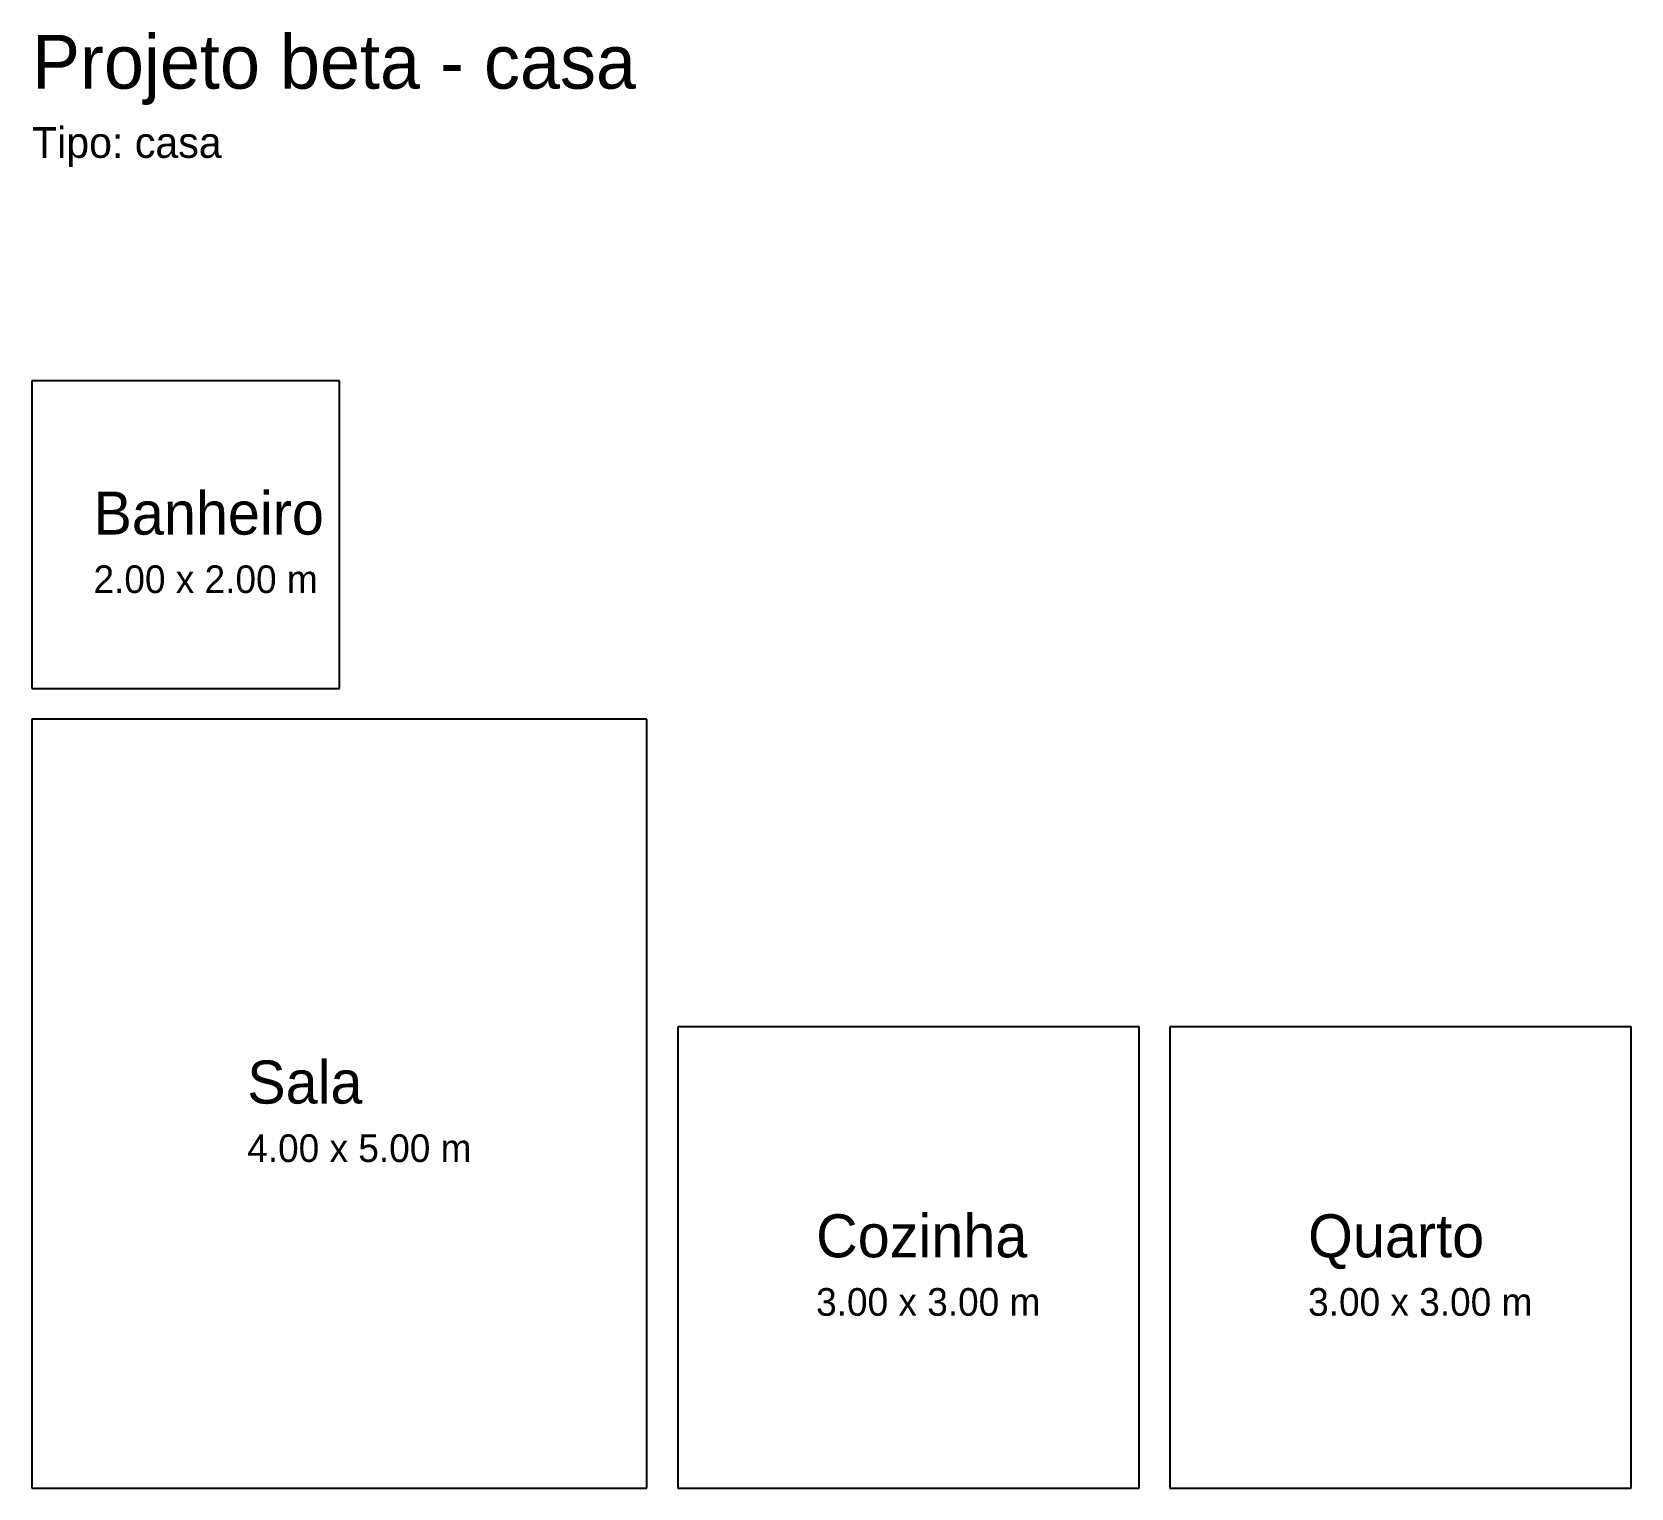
# Model space of a CAD drawing. Extents: x 0 to 10.4, y 0 to 9.5.
import ezdxf

# ---------------------------------------------------------------- set-up
doc = ezdxf.new("R2010")
doc.units = 0

msp = doc.modelspace()

# ---------------------------------------------------------------- linework, layer by layer
at = {"layer": 'WALLS'}
for p, q in [((2, 7.2), (0, 7.2)), ((0, 7.2), (0, 5.2)), ((2, 5.2), (2, 7.2)), ((0, 5.2), (2, 5.2)), ((4, 5), (0, 5)), ((0, 5), (0, 0)), ((4, 0), (4, 5)), ((7.2, 3), (4.2, 3)), ((4.2, 3), (4.2, 0)), ((7.2, 0), (7.2, 3)), ((10.4, 3), (7.4, 3)), ((7.4, 3), (7.4, 0)), ((10.4, 0), (10.4, 3)), ((0, 0), (4, 0)), ((4.2, 0), (7.2, 0)), ((7.4, 0), (10.4, 0))]:
    msp.add_line(p, q, dxfattribs=at)

# ---------------------------------------------------------------- texts
at = {"layer": 'LABELS'}
for s, height, p in [('Banheiro', 0.28, (0.4, 6.2)), ('2.00 x 2.00 m', 0.18, (0.4, 5.82)), ('Sala', 0.28, (1.4, 2.5)), ('4.00 x 5.00 m', 0.18, (1.4, 2.12)), ('Cozinha', 0.28, (5.1, 1.5)), ('Quarto', 0.28, (8.3, 1.5)), ('3.00 x 3.00 m', 0.18, (5.1, 1.12)), ('3.00 x 3.00 m', 0.18, (8.3, 1.12))]:
    msp.add_text(s, height=height, dxfattribs=at).set_placement(p)
at = {"layer": 'TITLE'}
for s, height, p in [('Projeto beta - casa', 0.35, (0, 9.1)), ('Tipo: casa', 0.2, (0, 8.65))]:
    msp.add_text(s, height=height, dxfattribs=at).set_placement(p)

doc.saveas('drawing.dxf')
